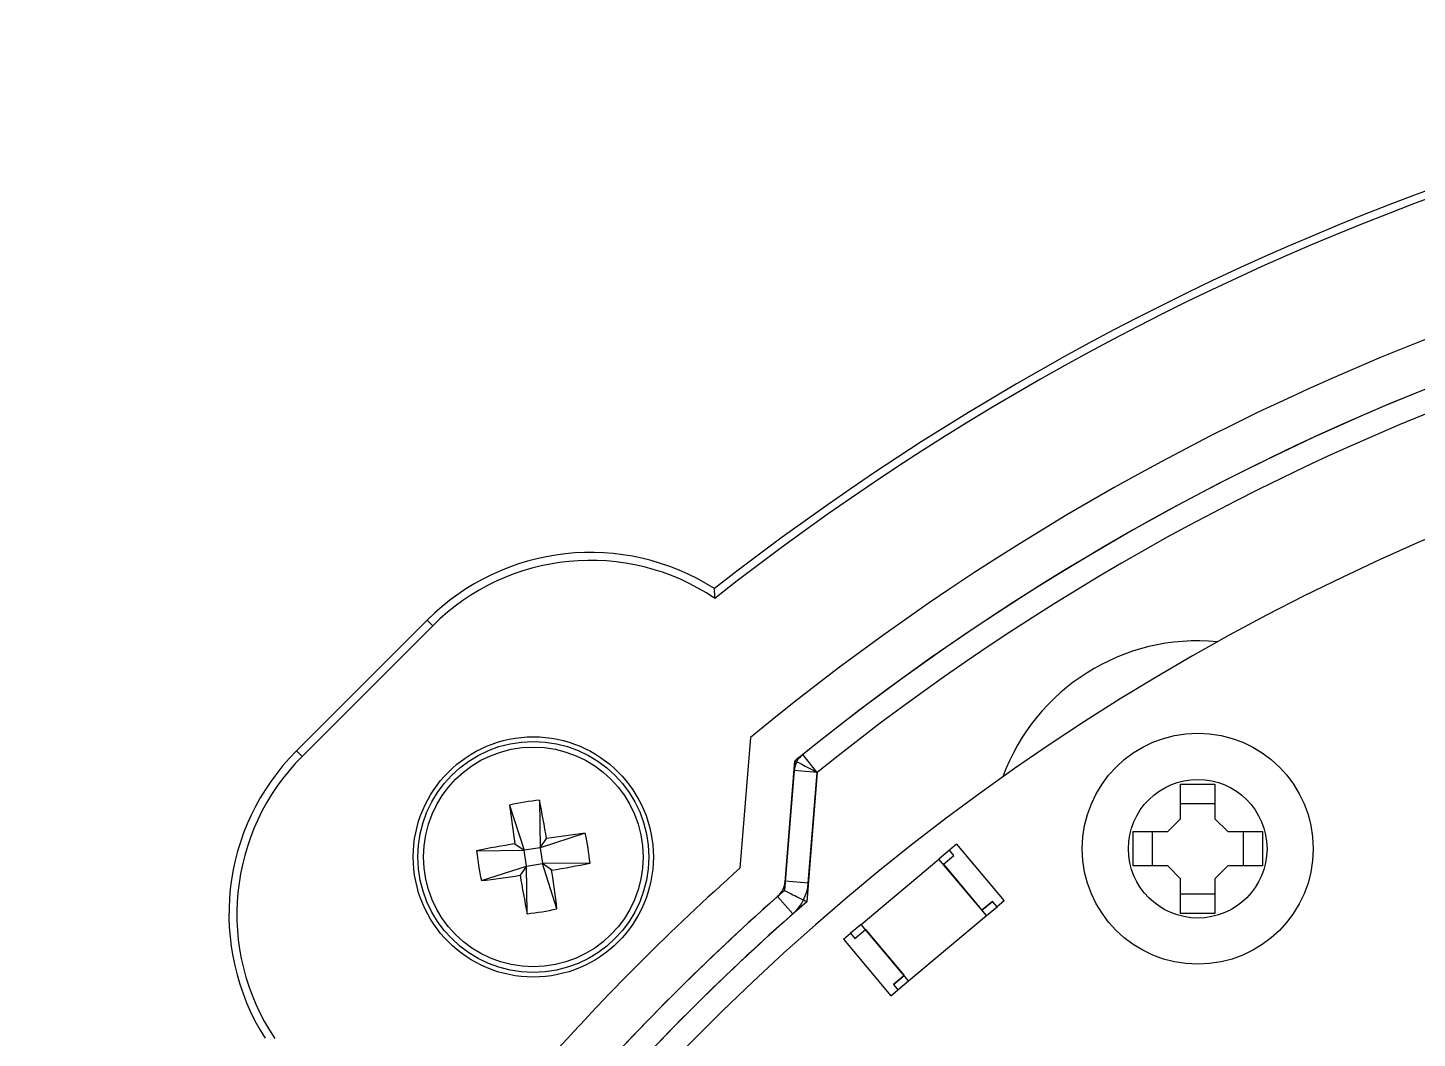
# Model space of a CAD drawing. Header units: millimetres. Extents: x 464 to 694, y 328 to 578.
# Drawn here: x 478.4 to 538.6, y 534.4 to 578.1 of the extents above; entities that cross this region are included whole.
import ezdxf

# ---------------------------------------------------------------- set-up
doc = ezdxf.new("R2010")
doc.units = ezdxf.units.MM

msp = doc.modelspace()

# ---------------------------------------------------------------- linework, layer by layer
at = {"color": 7, "linetype": 'Continuous', "lineweight": 25}
for p, q in [((490.067, 546.802), (495.724, 552.459)), ((495.724, 552.459), (490.067, 546.802)), ((495.724, 552.459), (490.067, 546.802)), ((495.967, 552.216), (495.724, 552.459)), ((495.967, 552.216), (490.31, 546.559)), ((509.728, 547.381), (509.271, 541.72)), ((509.728, 547.381), (509.271, 541.72)), ((490.31, 546.559), (490.067, 546.802)), ((512.615, 545.864), (511.988, 546.643)), ((511.653, 546.372), (511.199, 540.756)), ((511.199, 540.756), (511.653, 546.372)), ((511.619, 545.945), (511.232, 541.159)), ((511.619, 545.945), (511.232, 541.159)), ((511.653, 546.372), (511.619, 545.945)), ((512.615, 545.864), (511.619, 545.945)), ((511.619, 545.945), (511.619, 545.945)), ((511.619, 545.945), (511.619, 545.945)), ((512.615, 545.864), (512.163, 540.27)), ((512.229, 541.078), (512.615, 545.864)), ((528.356, 545.362), (529.836, 545.362)), ((528.356, 543.862), (528.356, 545.362)), ((529.836, 545.362), (529.836, 543.862)), ((500.59, 544.662), (500.61, 542.607)), ((499.296, 544.454), (499.919, 542.496)), ((528.356, 544.524), (529.836, 544.524)), ((528.356, 543.862), (527.796, 543.302)), ((530.396, 543.302), (529.836, 543.862)), ((499.526, 542.78), (499.919, 542.496)), ((502.568, 543.231), (500.61, 542.607)), ((500.61, 542.607), (500.895, 543)), ((526.296, 541.822), (526.296, 543.302)), ((526.296, 543.302), (527.796, 543.302)), ((527.133, 541.822), (527.133, 543.302)), ((530.396, 543.302), (531.896, 543.302)), ((531.059, 543.302), (531.059, 541.822)), ((531.896, 543.302), (531.896, 541.822)), ((497.864, 542.475), (499.919, 542.496)), ((500.61, 542.607), (499.919, 542.496)), ((500.03, 541.805), (499.919, 542.496)), ((500.61, 542.607), (500.721, 541.916)), ((518.345, 542.503), (517.885, 542.117)), ((518.078, 541.888), (518.538, 542.273)), ((518.651, 542.76), (518.345, 542.503)), ((518.538, 542.273), (518.345, 542.503)), ((518.651, 542.76), (520.708, 540.309)), ((498.072, 541.181), (500.03, 541.805)), ((500.03, 541.805), (499.746, 541.412)), ((500.03, 541.805), (500.721, 541.916)), ((500.051, 539.75), (500.03, 541.805)), ((502.776, 541.937), (500.721, 541.916)), ((501.115, 541.631), (500.721, 541.916)), ((501.345, 539.958), (500.721, 541.916)), ((514.515, 539.289), (517.885, 542.117)), ((519.942, 539.666), (517.885, 542.117)), ((518.078, 541.888), (519.749, 539.896)), ((527.796, 541.822), (526.296, 541.822)), ((527.796, 541.822), (528.356, 541.262)), ((529.836, 541.262), (530.396, 541.822)), ((531.896, 541.822), (530.396, 541.822)), ((512.229, 541.078), (511.232, 541.159)), ((511.232, 541.159), (511.232, 541.159)), ((528.356, 539.762), (528.356, 541.262)), ((529.836, 541.262), (529.836, 539.762)), ((511.56, 539.741), (510.897, 540.49)), ((510.897, 540.49), (510.897, 540.49)), ((529.836, 540.599), (528.356, 540.599)), ((520.209, 540.282), (519.749, 539.896)), ((519.749, 539.896), (520.209, 540.282)), ((519.942, 539.666), (520.402, 540.052)), ((519.942, 539.666), (520.402, 540.052)), ((520.402, 540.052), (520.209, 540.282)), ((520.708, 540.309), (520.402, 540.052)), ((520.632, 540.245), (520.402, 540.052)), ((520.708, 540.309), (520.632, 540.245)), ((520.708, 540.309), (520.708, 540.309)), ((529.836, 539.762), (528.356, 539.762)), ((514.515, 539.289), (514.055, 538.903)), ((516.571, 536.838), (514.515, 539.289)), ((516.571, 536.838), (519.942, 539.666)), ((516.571, 536.838), (519.942, 539.666)), ((513.749, 538.646), (514.055, 538.903)), ((513.749, 538.646), (515.805, 536.195)), ((514.055, 538.903), (514.248, 538.674)), ((514.248, 538.674), (514.707, 539.059)), ((514.707, 539.059), (516.379, 537.068)), ((516.379, 537.068), (515.919, 536.682)), ((515.919, 536.682), (516.379, 537.068)), ((516.112, 536.452), (516.571, 536.838)), ((516.112, 536.452), (516.571, 536.838)), ((515.805, 536.195), (516.112, 536.452)), ((515.805, 536.195), (515.882, 536.259)), ((515.805, 536.195), (515.805, 536.195)), ((515.882, 536.259), (516.112, 536.452)), ((515.919, 536.682), (516.112, 536.452))]:
    msp.add_line(p, q, dxfattribs=at)
for centre, radius in [((500.32, 542.206), 5.2), ((500.32, 542.206), 5.2), ((500.32, 542.206), 5), ((500.32, 542.206), 5), ((529.096, 542.562), 5), ((500.32, 542.206), 4.757), ((529.096, 542.562), 3)]:
    msp.add_circle(centre, radius, dxfattribs=at)
for centre, radius, start, end in [((578.526, 464), 114.099, 51.92777, 128.07223), ((578.526, 464), 114.099, 51.92777, 128.07223), ((578.526, 464), 114.099, 51.92777, 128.07223), ((578.526, 464), 113.756, 51.80392, 128.19608), ((578.526, 464), 108.099, 50.47388, 129.52612), ((578.526, 464), 108.099, 50.47388, 129.52612), ((578.526, 464), 106.099, 50.92895, 129.07105), ((578.526, 464), 106.099, 51.16164, 128.83836), ((578.526, 464), 106.099, 51.16164, 128.83836), ((578.526, 464), 105.099, 51.16164, 128.83836), ((578.526, 464), 105.099, 51.16164, 128.83835), ((578.526, 464), 100.099, 314.4115, 225.62855), ((502.795, 545.388), 10, 57.51507, 135), ((502.795, 545.388), 10, 57.51507, 135), ((502.795, 545.388), 10, 57.51507, 135), ((502.795, 545.388), 9.657, 56.07921, 135), ((529.096, 542.562), 9, 84.57557, 159.77998), ((497.138, 539.731), 10, 135, 212.48493), ((497.138, 539.731), 10, 135, 212.48493), ((497.138, 539.731), 10, 135, 212.48493), ((497.138, 539.731), 9.657, 135, 213.92079), ((512.615, 545.864), 1, 128.83836, 175.37959), ((512.615, 545.864), 1, 128.83836, 175.37959), ((578.526, 464), 106.099, 128.83836, 129.07105), ((501.907, 532.327), 12.405, 96.09492, 102.15089), ((435.553, 531.859), 66.284, 9.67591, 11.13638), ((565.07, 552.658), 66.284, 187.10943, 188.56989), ((510.667, 477.439), 66.284, 99.67591, 101.13638), ((510.772, 477.456), 66.284, 97.10943, 98.56989), ((490.442, 540.619), 12.405, 6.09492, 12.15089), ((510.199, 543.792), 12.405, 186.09492, 192.15089), ((578.526, 464), 104.099, 131.70376, 138.29624), ((578.526, 464), 104.099, 131.70376, 138.29624), ((489.974, 606.973), 66.284, 279.67591, 281.13638), ((435.57, 531.754), 66.284, 7.10943, 8.56989), ((489.868, 606.956), 66.284, 277.10943, 278.56989), ((565.087, 552.552), 66.284, 189.67591, 191.13638), ((510.235, 541.239), 1, 311.48151, 355.37959), ((510.235, 541.239), 1, 311.4815, 355.37959), ((510.235, 541.239), 2, 311.48151, 355.37959), ((578.526, 464), 102.099, 131.25582, 138.74418), ((578.526, 464), 102.099, 131.48151, 138.51849), ((578.526, 464), 102.099, 131.4815, 138.51849), ((498.734, 552.085), 12.405, 276.09492, 282.15089), ((578.526, 464), 101.099, 131.0266, 138.97339), ((578.526, 464), 101.099, 131.48151, 138.51849)]:
    msp.add_arc(centre, radius, start, end, dxfattribs=at)
msp.add_open_spline([(508.184, 553.401), (508.174, 553.676), (508.166, 553.823), (508.166, 553.823)], degree=3, dxfattribs=at)
for points in [[(511.653, 546.372), (511.653, 546.372), (511.769, 546.311), (512.13, 546.121), (512.375, 545.991), (512.615, 545.864)], [(511.199, 540.756), (511.199, 540.756), (511.314, 540.698), (511.675, 540.516), (511.922, 540.392), (512.163, 540.27)]]:
    msp.add_open_spline(points, degree=3, knots=[0, 0, 0, 0, 0.5, 0.5, 1, 1, 1, 1], dxfattribs=at)

doc.saveas('drawing.dxf')
